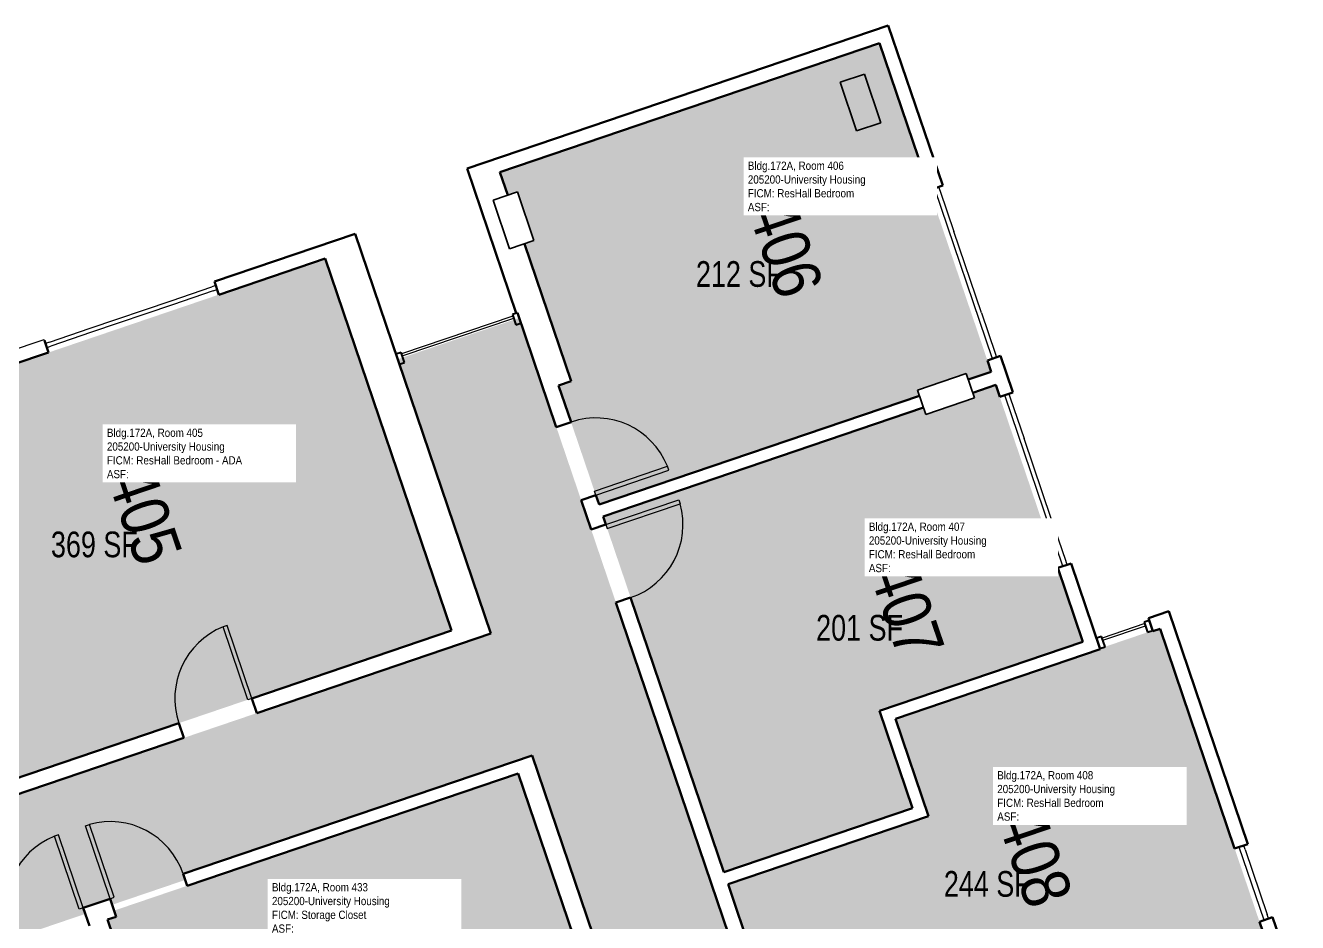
# Model space of a CAD drawing. Header units: inches. Extents: x 69231989 to 69233852, y 27661192 to 27663777.
# Drawn here: x 69232439 to 69233032, y 27663358 to 27663777 of the extents above; entities that cross this region are included whole.
import ezdxf
from ezdxf.enums import TextEntityAlignment as Align

# ---------------------------------------------------------------- set-up
doc = ezdxf.new("R2010")
doc.units = ezdxf.units.IN
doc.header["$LTSCALE"] = 100
doc.header["$MEASUREMENT"] = 0
for name, color, linetype in [('A-COLS', 5, 'CONTINUOUS'), ('A-DOOR', 2, 'CONTINUOUS'), ('A-GLAZ', 1, 'CONTINUOUS'), ('A-IDEN-RNUM', 7, 'CONTINUOUS'), ('A-IDEN-SNUM', 4, 'CONTINUOUS'), ('A-IDEN-VNUM', 4, 'CONTINUOUS'), ('A-WALL', 5, 'CONTINUOUS'), ('AREA-TEXT', 3, 'CONTINUOUS'), ('Rooms-Category-Color', 7, 'CONTINUOUS'), ('Rooms-College-Color', 7, 'CONTINUOUS'), ('Rooms-Department-Color', 7, 'CONTINUOUS'), ('Rooms-Division-Color', 7, 'CONTINUOUS'), ('Rooms-Information', 7, 'CONTINUOUS')]:
    doc.layers.add(name, color=color, linetype=linetype)
doc.styles.add('CP_AREA', font='arial.ttf', dxfattribs={"height": 15})
doc.styles.add('CP_ROOMSNUMBER', font='arial.ttf', dxfattribs={"height": 1})
doc.styles.add('CP_ROOMVNUMBER', font='arial.ttf', dxfattribs={"width": 0.85, "height": 0.075})

msp = doc.modelspace()

# ---------------------------------------------------------------- hatches: boundary and pattern name
at = {"layer": 'Rooms-Category-Color', "true_color": 0x728ef3}
for points in [[(69232660.1, 27663708.28), (69232663.76, 27663697.51), (69232668.26, 27663699.03), (69232675.98, 27663676.31), (69232671.48, 27663674.78), (69232693.29, 27663610.59), (69232687.49, 27663608.62), (69232706.35, 27663553.09), (69232855.89, 27663603.89), (69232855.95, 27663603.91), (69232855.07, 27663606.51), (69232877.73, 27663614.21), (69232878.68, 27663611.43), (69232889.39, 27663615.07), (69232837.28, 27663768.46)], [(69232363.13, 27663401.06), (69232637.43, 27663494.24), (69232578.45, 27663667.87), (69232304.15, 27663574.7)], [(69232837.28, 27663456.77), (69232932.2, 27663489.02), (69232891.48, 27663608.91), (69232880.77, 27663605.28), (69232881.59, 27663602.85), (69232858.87, 27663595.13), (69232857.78, 27663598.32), (69232708.24, 27663547.53), (69232764.66, 27663381.41), (69232852.72, 27663411.32)], [(69232956.6, 27663307.4), (69232955.68, 27663310.12), (69232978.4, 27663317.84), (69232979.33, 27663315.12), (69232993.11, 27663319.8), (69233024.12, 27663330.34), (69232968.18, 27663495.03), (69232964.87, 27663493.91), (69232964.75, 27663494.26), (69232940.13, 27663485.9), (69232940.25, 27663485.54), (69232844.73, 27663453.1), (69232860.17, 27663407.65), (69232766.55, 27663375.85), (69232807.06, 27663256.6)], [(69232629.76, 27663222.02), (69232606.84, 27663289.48), (69232704.25, 27663322.57), (69232668.58, 27663427.59), (69232480.03, 27663363.55), (69232481, 27663360.7), (69232476.98, 27663359.34), (69232534.6, 27663189.69)]]:
    msp.add_hatch(color=171, dxfattribs=at).paths.add_polyline_path(points)
at = {"layer": 'Rooms-Category-Color', "true_color": 0xadadad}
msp.add_hatch(color=253, dxfattribs=at).paths.add_polyline_path([(69232956.36, 27662607.97), (69233013.17, 27662627.27), (69232952.16, 27662806.88), (69232902.03, 27662954.47), (69232859.21, 27663080.52), (69232801.14, 27663251.49), (69232758.74, 27663376.3), (69232700.43, 27663547.98), (69232680.62, 27663606.28), (69232669.11, 27663640.18), (69232612.35, 27663620.9), (69232655.85, 27663492.84), (69232641.95, 27663488.11), (69232363.27, 27663393.46), (69232349.37, 27663388.73), (69232305.87, 27663516.8), (69232249.67, 27663497.71), (69232249.05, 27663497.5), (69232258.02, 27663471.1), (69232260.83, 27663462.82), (69232280.89, 27663403.76), (69232282.26, 27663399.73), (69232282.28, 27663399.67), (69232330.81, 27663256.82), (69232381.34, 27663108.04), (69232431.48, 27662960.45), (69232465.09, 27662861.49), (69232521.9, 27662880.79), (69232520.16, 27662885.91), (69232501.99, 27662939.41), (69232497.33, 27662953.14), (69232429.12, 27663153.93), (69232370.57, 27663326.3), (69232368.66, 27663331.92), (69232431.51, 27663353.27), (69232432.48, 27663350.43), (69232466.56, 27663362.01), (69232465.6, 27663364.85), (69232478.14, 27663369.11), (69232479.11, 27663366.27), (69232513.2, 27663377.85), (69232512.23, 27663380.69), (69232571.77, 27663400.91), (69232669.47, 27663434.1), (69232675.09, 27663436.01), (69232722.34, 27663296.9), (69232719.5, 27663295.93), (69232731.81, 27663259.72), (69232734.65, 27663260.68), (69232735.57, 27663257.96), (69232804.24, 27663055.8), (69232814.09, 27663026.81), (69232832.84, 27662971.59), (69232834.54, 27662966.6), (69232835.71, 27662963.16), (69232845.03, 27662935.71), (69232895.98, 27662785.73), (69232893.14, 27662784.76), (69232905.8, 27662747.48), (69232908.64, 27662748.44), (69232914.49, 27662731.23), (69232923.33, 27662705.2), (69232924.49, 27662701.77), (69232924.51, 27662701.71), (69232951.19, 27662623.18)])
at = {"layer": 'Rooms-College-Color', "true_color": 0xadadad}
for points in [[(69232660.1, 27663708.28), (69232663.76, 27663697.51), (69232668.26, 27663699.03), (69232675.98, 27663676.31), (69232671.48, 27663674.78), (69232693.29, 27663610.59), (69232687.49, 27663608.62), (69232706.35, 27663553.09), (69232855.89, 27663603.89), (69232855.95, 27663603.91), (69232855.07, 27663606.51), (69232877.73, 27663614.21), (69232878.68, 27663611.43), (69232889.39, 27663615.07), (69232837.28, 27663768.46)], [(69232363.13, 27663401.06), (69232637.43, 27663494.24), (69232578.45, 27663667.87), (69232304.15, 27663574.7)], [(69232956.36, 27662607.97), (69233013.17, 27662627.27), (69232952.16, 27662806.88), (69232902.03, 27662954.47), (69232859.21, 27663080.52), (69232801.14, 27663251.49), (69232758.74, 27663376.3), (69232700.43, 27663547.98), (69232680.62, 27663606.28), (69232669.11, 27663640.18), (69232612.35, 27663620.9), (69232655.85, 27663492.84), (69232641.95, 27663488.11), (69232363.27, 27663393.46), (69232349.37, 27663388.73), (69232305.87, 27663516.8), (69232249.67, 27663497.71), (69232249.05, 27663497.5), (69232258.02, 27663471.1), (69232260.83, 27663462.82), (69232280.89, 27663403.76), (69232282.26, 27663399.73), (69232282.28, 27663399.67), (69232330.81, 27663256.82), (69232381.34, 27663108.04), (69232431.48, 27662960.45), (69232465.09, 27662861.49), (69232521.9, 27662880.79), (69232520.16, 27662885.91), (69232501.99, 27662939.41), (69232497.33, 27662953.14), (69232429.12, 27663153.93), (69232370.57, 27663326.3), (69232368.66, 27663331.92), (69232431.51, 27663353.27), (69232432.48, 27663350.43), (69232466.56, 27663362.01), (69232465.6, 27663364.85), (69232478.14, 27663369.11), (69232479.11, 27663366.27), (69232513.2, 27663377.85), (69232512.23, 27663380.69), (69232571.77, 27663400.91), (69232669.47, 27663434.1), (69232675.09, 27663436.01), (69232722.34, 27663296.9), (69232719.5, 27663295.93), (69232731.81, 27663259.72), (69232734.65, 27663260.68), (69232735.57, 27663257.96), (69232804.24, 27663055.8), (69232814.09, 27663026.81), (69232832.84, 27662971.59), (69232834.54, 27662966.6), (69232835.71, 27662963.16), (69232845.03, 27662935.71), (69232895.98, 27662785.73), (69232893.14, 27662784.76), (69232905.8, 27662747.48), (69232908.64, 27662748.44), (69232914.49, 27662731.23), (69232923.33, 27662705.2), (69232924.49, 27662701.77), (69232924.51, 27662701.71), (69232951.19, 27662623.18)], [(69232837.28, 27663456.77), (69232932.2, 27663489.02), (69232891.48, 27663608.91), (69232880.77, 27663605.28), (69232881.59, 27663602.85), (69232858.87, 27663595.13), (69232857.78, 27663598.32), (69232708.24, 27663547.53), (69232764.66, 27663381.41), (69232852.72, 27663411.32)], [(69232956.6, 27663307.4), (69232955.68, 27663310.12), (69232978.4, 27663317.84), (69232979.33, 27663315.12), (69232993.11, 27663319.8), (69233024.12, 27663330.34), (69232968.18, 27663495.03), (69232964.87, 27663493.91), (69232964.75, 27663494.26), (69232940.13, 27663485.9), (69232940.25, 27663485.54), (69232844.73, 27663453.1), (69232860.17, 27663407.65), (69232766.55, 27663375.85), (69232807.06, 27663256.6)], [(69232629.76, 27663222.02), (69232606.84, 27663289.48), (69232704.25, 27663322.57), (69232668.58, 27663427.59), (69232480.03, 27663363.55), (69232481, 27663360.7), (69232476.98, 27663359.34), (69232534.6, 27663189.69)]]:
    msp.add_hatch(color=253, dxfattribs=at).paths.add_polyline_path(points)
at = {"layer": 'Rooms-Department-Color', "true_color": 0x604aed}
for points in [[(69232660.1, 27663708.28), (69232663.76, 27663697.51), (69232668.26, 27663699.03), (69232675.98, 27663676.31), (69232671.48, 27663674.78), (69232693.29, 27663610.59), (69232687.49, 27663608.62), (69232706.35, 27663553.09), (69232855.89, 27663603.89), (69232855.95, 27663603.91), (69232855.07, 27663606.51), (69232877.73, 27663614.21), (69232878.68, 27663611.43), (69232889.39, 27663615.07), (69232837.28, 27663768.46)], [(69232363.13, 27663401.06), (69232637.43, 27663494.24), (69232578.45, 27663667.87), (69232304.15, 27663574.7)], [(69232837.28, 27663456.77), (69232932.2, 27663489.02), (69232891.48, 27663608.91), (69232880.77, 27663605.28), (69232881.59, 27663602.85), (69232858.87, 27663595.13), (69232857.78, 27663598.32), (69232708.24, 27663547.53), (69232764.66, 27663381.41), (69232852.72, 27663411.32)], [(69232956.6, 27663307.4), (69232955.68, 27663310.12), (69232978.4, 27663317.84), (69232979.33, 27663315.12), (69232993.11, 27663319.8), (69233024.12, 27663330.34), (69232968.18, 27663495.03), (69232964.87, 27663493.91), (69232964.75, 27663494.26), (69232940.13, 27663485.9), (69232940.25, 27663485.54), (69232844.73, 27663453.1), (69232860.17, 27663407.65), (69232766.55, 27663375.85), (69232807.06, 27663256.6)], [(69232629.76, 27663222.02), (69232606.84, 27663289.48), (69232704.25, 27663322.57), (69232668.58, 27663427.59), (69232480.03, 27663363.55), (69232481, 27663360.7), (69232476.98, 27663359.34), (69232534.6, 27663189.69)]]:
    msp.add_hatch(color=173, dxfattribs=at).paths.add_polyline_path(points)
at = {"layer": 'Rooms-Department-Color', "true_color": 0xacacac}
msp.add_hatch(color=253, dxfattribs=at).paths.add_polyline_path([(69232956.36, 27662607.97), (69233013.17, 27662627.27), (69232952.16, 27662806.88), (69232902.03, 27662954.47), (69232859.21, 27663080.52), (69232801.14, 27663251.49), (69232758.74, 27663376.3), (69232700.43, 27663547.98), (69232680.62, 27663606.28), (69232669.11, 27663640.18), (69232612.35, 27663620.9), (69232655.85, 27663492.84), (69232641.95, 27663488.11), (69232363.27, 27663393.46), (69232349.37, 27663388.73), (69232305.87, 27663516.8), (69232249.67, 27663497.71), (69232249.05, 27663497.5), (69232258.02, 27663471.1), (69232260.83, 27663462.82), (69232280.89, 27663403.76), (69232282.26, 27663399.73), (69232282.28, 27663399.67), (69232330.81, 27663256.82), (69232381.34, 27663108.04), (69232431.48, 27662960.45), (69232465.09, 27662861.49), (69232521.9, 27662880.79), (69232520.16, 27662885.91), (69232501.99, 27662939.41), (69232497.33, 27662953.14), (69232429.12, 27663153.93), (69232370.57, 27663326.3), (69232368.66, 27663331.92), (69232431.51, 27663353.27), (69232432.48, 27663350.43), (69232466.56, 27663362.01), (69232465.6, 27663364.85), (69232478.14, 27663369.11), (69232479.11, 27663366.27), (69232513.2, 27663377.85), (69232512.23, 27663380.69), (69232571.77, 27663400.91), (69232669.47, 27663434.1), (69232675.09, 27663436.01), (69232722.34, 27663296.9), (69232719.5, 27663295.93), (69232731.81, 27663259.72), (69232734.65, 27663260.68), (69232735.57, 27663257.96), (69232804.24, 27663055.8), (69232814.09, 27663026.81), (69232832.84, 27662971.59), (69232834.54, 27662966.6), (69232835.71, 27662963.16), (69232845.03, 27662935.71), (69232895.98, 27662785.73), (69232893.14, 27662784.76), (69232905.8, 27662747.48), (69232908.64, 27662748.44), (69232914.49, 27662731.23), (69232923.33, 27662705.2), (69232924.49, 27662701.77), (69232924.51, 27662701.71), (69232951.19, 27662623.18)])
at = {"layer": 'Rooms-Division-Color', "true_color": 0x604aed}
for points in [[(69232660.1, 27663708.28), (69232663.76, 27663697.51), (69232668.26, 27663699.03), (69232675.98, 27663676.31), (69232671.48, 27663674.78), (69232693.29, 27663610.59), (69232687.49, 27663608.62), (69232706.35, 27663553.09), (69232855.89, 27663603.89), (69232855.95, 27663603.91), (69232855.07, 27663606.51), (69232877.73, 27663614.21), (69232878.68, 27663611.43), (69232889.39, 27663615.07), (69232837.28, 27663768.46)], [(69232363.13, 27663401.06), (69232637.43, 27663494.24), (69232578.45, 27663667.87), (69232304.15, 27663574.7)], [(69232837.28, 27663456.77), (69232932.2, 27663489.02), (69232891.48, 27663608.91), (69232880.77, 27663605.28), (69232881.59, 27663602.85), (69232858.87, 27663595.13), (69232857.78, 27663598.32), (69232708.24, 27663547.53), (69232764.66, 27663381.41), (69232852.72, 27663411.32)], [(69232956.6, 27663307.4), (69232955.68, 27663310.12), (69232978.4, 27663317.84), (69232979.33, 27663315.12), (69232993.11, 27663319.8), (69233024.12, 27663330.34), (69232968.18, 27663495.03), (69232964.87, 27663493.91), (69232964.75, 27663494.26), (69232940.13, 27663485.9), (69232940.25, 27663485.54), (69232844.73, 27663453.1), (69232860.17, 27663407.65), (69232766.55, 27663375.85), (69232807.06, 27663256.6)], [(69232629.76, 27663222.02), (69232606.84, 27663289.48), (69232704.25, 27663322.57), (69232668.58, 27663427.59), (69232480.03, 27663363.55), (69232481, 27663360.7), (69232476.98, 27663359.34), (69232534.6, 27663189.69)]]:
    msp.add_hatch(color=173, dxfattribs=at).paths.add_polyline_path(points)
at = {"layer": 'Rooms-Division-Color', "true_color": 0xadadad}
msp.add_hatch(color=253, dxfattribs=at).paths.add_polyline_path([(69232956.36, 27662607.97), (69233013.17, 27662627.27), (69232952.16, 27662806.88), (69232902.03, 27662954.47), (69232859.21, 27663080.52), (69232801.14, 27663251.49), (69232758.74, 27663376.3), (69232700.43, 27663547.98), (69232680.62, 27663606.28), (69232669.11, 27663640.18), (69232612.35, 27663620.9), (69232655.85, 27663492.84), (69232641.95, 27663488.11), (69232363.27, 27663393.46), (69232349.37, 27663388.73), (69232305.87, 27663516.8), (69232249.67, 27663497.71), (69232249.05, 27663497.5), (69232258.02, 27663471.1), (69232260.83, 27663462.82), (69232280.89, 27663403.76), (69232282.26, 27663399.73), (69232282.28, 27663399.67), (69232330.81, 27663256.82), (69232381.34, 27663108.04), (69232431.48, 27662960.45), (69232465.09, 27662861.49), (69232521.9, 27662880.79), (69232520.16, 27662885.91), (69232501.99, 27662939.41), (69232497.33, 27662953.14), (69232429.12, 27663153.93), (69232370.57, 27663326.3), (69232368.66, 27663331.92), (69232431.51, 27663353.27), (69232432.48, 27663350.43), (69232466.56, 27663362.01), (69232465.6, 27663364.85), (69232478.14, 27663369.11), (69232479.11, 27663366.27), (69232513.2, 27663377.85), (69232512.23, 27663380.69), (69232571.77, 27663400.91), (69232669.47, 27663434.1), (69232675.09, 27663436.01), (69232722.34, 27663296.9), (69232719.5, 27663295.93), (69232731.81, 27663259.72), (69232734.65, 27663260.68), (69232735.57, 27663257.96), (69232804.24, 27663055.8), (69232814.09, 27663026.81), (69232832.84, 27662971.59), (69232834.54, 27662966.6), (69232835.71, 27662963.16), (69232845.03, 27662935.71), (69232895.98, 27662785.73), (69232893.14, 27662784.76), (69232905.8, 27662747.48), (69232908.64, 27662748.44), (69232914.49, 27662731.23), (69232923.33, 27662705.2), (69232924.49, 27662701.77), (69232924.51, 27662701.71), (69232951.19, 27662623.18)])

# ---------------------------------------------------------------- linework, layer by layer
at = {"layer": 'A-COLS', "lineweight": 35}
for p, q in [((69232818.81, 27663750.17), (69232830.17, 27663754.03)), ((69232830.17, 27663754.03), (69232837.89, 27663731.31)), ((69232826.53, 27663727.45), (69232818.81, 27663750.17)), ((69232837.89, 27663731.31), (69232826.53, 27663727.45)), ((69232656.9, 27663695.17), (69232668.26, 27663699.03)), ((69232668.26, 27663699.03), (69232675.98, 27663676.31)), ((69232664.62, 27663672.45), (69232656.9, 27663695.17)), ((69232675.98, 27663676.31), (69232664.62, 27663672.45)), ((69232855.01, 27663606.49), (69232877.73, 27663614.21)), ((69232877.73, 27663614.21), (69232881.59, 27663602.85)), ((69232858.87, 27663595.13), (69232855.01, 27663606.49)), ((69232881.59, 27663602.85), (69232858.87, 27663595.13))]:
    msp.add_line(p, q, dxfattribs=at)
at = {"layer": 'A-DOOR'}
for p, q in [((69232704.21, 27663559.38), (69232738.24, 27663570.94)), ((69232704.85, 27663557.49), (69232738.89, 27663569.05)), ((69232738.89, 27663569.05), (69232738.24, 27663570.94)), ((69232704.85, 27663557.49), (69232704.21, 27663559.38)), ((69232709.52, 27663543.76), (69232743.55, 27663555.32)), ((69232710.16, 27663541.86), (69232744.19, 27663553.42)), ((69232743.55, 27663555.32), (69232744.19, 27663553.42)), ((69232709.52, 27663543.76), (69232710.16, 27663541.86)), ((69232532.78, 27663496.65), (69232530.88, 27663496.01)), ((69232544.34, 27663462.62), (69232532.78, 27663496.65)), ((69232542.44, 27663461.97), (69232530.88, 27663496.01)), ((69232544.34, 27663462.62), (69232542.44, 27663461.97)), ((69232466.58, 27663403.14), (69232468.48, 27663403.79)), ((69232478.14, 27663369.11), (69232466.58, 27663403.14)), ((69232480.04, 27663369.75), (69232468.48, 27663403.79)), ((69232454.04, 27663398.88), (69232452.14, 27663398.24)), ((69232463.71, 27663364.2), (69232452.14, 27663398.24)), ((69232465.6, 27663364.85), (69232454.04, 27663398.88)), ((69232478.14, 27663369.11), (69232480.04, 27663369.75)), ((69232465.6, 27663364.85), (69232463.71, 27663364.2))]:
    msp.add_line(p, q, dxfattribs=at)
at = {"layer": 'A-DOOR', "lineweight": 25}
for centre, start, end in [((69232704.85, 27663557.49), 21.94606, 108.76132), ((69232709.52, 27663543.76), 288.76132, 15.57658), ((69232544.34, 27663462.62), 111.94606, 198.76132), ((69232478.14, 27663369.11), 18.76132, 105.57658), ((69232465.6, 27663364.85), 111.94606, 198.76132)]:
    msp.add_arc(centre, 36, start, end, dxfattribs=at)
at = {"layer": 'A-GLAZ'}
for p, q in [((69232863.04, 27663700.42), (69232862.95, 27663700.68)), ((69232889.97, 27663621.14), (69232863.04, 27663700.42)), ((69232864.84, 27663701.32), (69232865.49, 27663699.42)), ((69232865.49, 27663699.42), (69232871.92, 27663680.49)), ((69232884.78, 27663642.61), (69232871.92, 27663680.49)), ((69232506.64, 27663648.23), (69232525.57, 27663654.66)), ((69232526.22, 27663652.77), (69232507.28, 27663646.33)), ((69232527.47, 27663655.3), (69232525.57, 27663654.66)), ((69232526.22, 27663652.77), (69232528.11, 27663653.41)), ((69232468.76, 27663635.36), (69232506.64, 27663648.23)), ((69232507.28, 27663646.33), (69232469.41, 27663633.47)), ((69232666.18, 27663641.03), (69232614.16, 27663623.36)), ((69232614.48, 27663622.42), (69232666.5, 27663640.09)), ((69232884.78, 27663642.61), (69232891.22, 27663623.68)), ((69232449.82, 27663628.93), (69232468.76, 27663635.36)), ((69232469.41, 27663633.47), (69232450.47, 27663627.04)), ((69232449.82, 27663628.93), (69232447.93, 27663628.29)), ((69232448.57, 27663626.39), (69232450.47, 27663627.04)), ((69232891.22, 27663623.68), (69232891.86, 27663621.78)), ((69232895.92, 27663603.6), (69232895.76, 27663604.09)), ((69232922.85, 27663524.32), (69232895.92, 27663603.6)), ((69232897.65, 27663604.74), (69232898.29, 27663602.84)), ((69232898.29, 27663602.84), (69232904.73, 27663583.91)), ((69232917.59, 27663546.03), (69232904.73, 27663583.91)), ((69232917.59, 27663546.03), (69232924.02, 27663527.1)), ((69232924.02, 27663527.1), (69232924.75, 27663524.96)), ((69232961.01, 27663497.48), (69232941.13, 27663490.73)), ((69232941.45, 27663489.78), (69232961.33, 27663496.54)), ((69232961.33, 27663496.54), (69232961.01, 27663497.48)), ((69232941.13, 27663490.73), (69232941.45, 27663489.78)), ((69233016.79, 27663359.06), (69233005.14, 27663393.23)), ((69233007.91, 27663392.06), (69233007.27, 27663393.95)), ((69233007.91, 27663392.06), (69233018.21, 27663361.75)), ((69233018.85, 27663359.86), (69233018.21, 27663361.75))]:
    msp.add_line(p, q, dxfattribs=at)
at = {"layer": 'A-GLAZ', "lineweight": 40}
for p, q in [((69232668.3, 27663642.55), (69232665.94, 27663641.74)), ((69232665.94, 27663641.74), (69232667.54, 27663637.01)), ((69232667.54, 27663637.01), (69232669.91, 27663637.81)), ((69232940.89, 27663491.44), (69232938.52, 27663490.63)), ((69232938.52, 27663490.63), (69232940.13, 27663485.9)), ((69232942.5, 27663486.7), (69232940.89, 27663491.44)), ((69232940.13, 27663485.9), (69232942.5, 27663486.7))]:
    msp.add_line(p, q, dxfattribs=at)
at = {"layer": 'A-GLAZ', "lineweight": 40, "extrusion": (0, 0, -1)}
for p, q in [((69232613.92, 27663624.07), (69232611.55, 27663623.27)), ((69232615.53, 27663619.34), (69232613.92, 27663624.07)), ((69232613.16, 27663618.53), (69232615.53, 27663619.34)), ((69232963.14, 27663499), (69232960.77, 27663498.19)), ((69232960.77, 27663498.19), (69232962.38, 27663493.46)), ((69232964.75, 27663494.26), (69232963.14, 27663499)), ((69232962.38, 27663493.46), (69232964.75, 27663494.26))]:
    msp.add_line(p, q, dxfattribs=at)
at = {"layer": 'A-WALL', "lineweight": 50}
for p, q in [((69232841.35, 27663776.71), (69232644.76, 27663709.93)), ((69232866.74, 27663701.96), (69232841.35, 27663776.71)), ((69232660.1, 27663708.28), (69232837.28, 27663768.46)), ((69232837.28, 27663768.46), (69232860.58, 27663699.87)), ((69232644.76, 27663709.93), (69232667.71, 27663642.35)), ((69232663.76, 27663697.51), (69232660.1, 27663708.28)), ((69232860.58, 27663699.87), (69232866.74, 27663701.96)), ((69232592.45, 27663679.49), (69232526.82, 27663657.2)), ((69232655.85, 27663492.84), (69232592.45, 27663679.49)), ((69232693.29, 27663610.59), (69232671.48, 27663674.78)), ((69232528.91, 27663651.04), (69232578.45, 27663667.87)), ((69232578.45, 27663667.87), (69232637.43, 27663494.24)), ((69232526.82, 27663657.2), (69232528.91, 27663651.04)), ((69232668.3, 27663642.55), (69232686.41, 27663589.24)), ((69232449.38, 27663624.03), (69232447.47, 27663629.65)), ((69232432.33, 27663618.24), (69232449.38, 27663624.03)), ((69232893.75, 27663622.43), (69232887.6, 27663620.33)), ((69232899.34, 27663605.97), (69232893.75, 27663622.43)), ((69232889.39, 27663615.07), (69232878.68, 27663611.43)), ((69232887.6, 27663620.33), (69232889.39, 27663615.07)), ((69232687.49, 27663608.62), (69232693.29, 27663610.59)), ((69232693.27, 27663591.57), (69232687.49, 27663608.62)), ((69232855.89, 27663603.89), (69232706.35, 27663553.09)), ((69232880.77, 27663605.28), (69232891.48, 27663608.91)), ((69232891.48, 27663608.91), (69232893.39, 27663603.29)), ((69232893.39, 27663603.29), (69232899.54, 27663605.38)), ((69232899.54, 27663605.38), (69232899.34, 27663605.97)), ((69232708.24, 27663547.53), (69232857.78, 27663598.32)), ((69232686.41, 27663589.24), (69232693.27, 27663591.57)), ((69232704.85, 27663557.49), (69232697.99, 27663555.15)), ((69232706.35, 27663553.09), (69232704.85, 27663557.49)), ((69232697.99, 27663555.15), (69232702.65, 27663541.42)), ((69232702.65, 27663541.42), (69232709.52, 27663543.76)), ((69232709.52, 27663543.76), (69232708.24, 27663547.53)), ((69232926.64, 27663525.61), (69232920.49, 27663523.52)), ((69232920.49, 27663523.52), (69232932.2, 27663489.02)), ((69232940.25, 27663485.54), (69232926.64, 27663525.61)), ((69232721.1, 27663509.67), (69232714.23, 27663507.34)), ((69232764.66, 27663381.41), (69232721.1, 27663509.67)), ((69232714.23, 27663507.34), (69232787.35, 27663292.09)), ((69232972.25, 27663503.28), (69232962.78, 27663500.06)), ((69233009.16, 27663394.6), (69232972.25, 27663503.28)), ((69232962.78, 27663500.06), (69232964.87, 27663493.91)), ((69232637.43, 27663494.24), (69232544.34, 27663462.62)), ((69232546.67, 27663455.75), (69232655.85, 27663492.84)), ((69232964.87, 27663493.91), (69232968.18, 27663495.03)), ((69232968.18, 27663495.03), (69233002.99, 27663392.56)), ((69232932.2, 27663489.02), (69232837.28, 27663456.77)), ((69232844.73, 27663453.1), (69232940.25, 27663485.54)), ((69232544.34, 27663462.62), (69232546.67, 27663455.75)), ((69232837.28, 27663456.77), (69232852.72, 27663411.32)), ((69232510.25, 27663451.04), (69232363.13, 27663401.06)), ((69232512.58, 27663444.17), (69232510.25, 27663451.04)), ((69232860.17, 27663407.65), (69232844.73, 27663453.1)), ((69232349.37, 27663388.73), (69232512.58, 27663444.17)), ((69232675.09, 27663436.01), (69232512.23, 27663380.69)), ((69232722.71, 27663295.83), (69232675.09, 27663436.01)), ((69232514.12, 27663375.12), (69232668.58, 27663427.59)), ((69232668.58, 27663427.59), (69232704.25, 27663322.57)), ((69232852.72, 27663411.32), (69232764.66, 27663381.41)), ((69232766.55, 27663375.85), (69232860.17, 27663407.65)), ((69233003.01, 27663392.51), (69233009.16, 27663394.6)), ((69232514.12, 27663375.12), (69232512.23, 27663380.69)), ((69232794.21, 27663294.42), (69232766.55, 27663375.85)), ((69232478.14, 27663369.11), (69232465.6, 27663364.85)), ((69232481, 27663360.7), (69232478.14, 27663369.11)), ((69232465.6, 27663364.85), (69232468.45, 27663356.44)), ((69232476.98, 27663359.34), (69232481, 27663360.7)), ((69233020.74, 27663360.5), (69233014.63, 27663358.27)), ((69233032.37, 27663326.27), (69233020.74, 27663360.5)), ((69232534.6, 27663189.69), (69232476.98, 27663359.34)), ((69233014.63, 27663358.27), (69233024.12, 27663330.34))]:
    msp.add_line(p, q, dxfattribs=at)
at = {"layer": 'A-WALL'}
for p, q in [((69232430.24, 27663624.39), (69232447.3, 27663630.19)), ((69232447.3, 27663630.19), (69232447.47, 27663629.65))]:
    msp.add_line(p, q, dxfattribs=at)

# ---------------------------------------------------------------- texts
at = {"layer": 'A-IDEN-RNUM', "style": 'CP_ROOMSNUMBER'}
for s, p in [('0406-00', (69232775.8, 27663689.96)), ('0405-00', (69232476.65, 27663565.31)), ('0407-00', (69232832.29, 27663521.46)), ('0408-00', (69232892.21, 27663405.45))]:
    msp.add_text(s, height=1, dxfattribs=at).set_placement(p)
at = {"layer": 'A-IDEN-SNUM', "style": 'CP_ROOMSNUMBER'}
for s, p in [('172A040600', (69232775.8, 27663689.96)), ('172A040500', (69232476.65, 27663565.31)), ('172A040700', (69232832.29, 27663521.46)), ('172A040800', (69232892.21, 27663405.45))]:
    msp.add_text(s, height=1, dxfattribs=at).set_placement(p)
at = {"layer": 'A-IDEN-VNUM', "style": 'CP_ROOMVNUMBER', "width": 0.85}
for s, p in [('406', (69232775.8, 27663689.96)), ('405', (69232476.65, 27663565.31)), ('407', (69232832.29, 27663521.46)), ('408', (69232892.21, 27663405.45))]:
    msp.add_text(s, height=22.5, rotation=288.76132, dxfattribs=at).set_placement(p)
at = {"layer": 'AREA-TEXT', "style": 'CP_AREA', "width": 0.75}
for s, p in [('212 SF', (69232771.85, 27663660.69)), ('369 SF', (69232470.79, 27663534.47)), ('201 SF', (69232827.94, 27663495.55)), ('244 SF', (69232887.56, 27663376))]:
    msp.add_text(s, height=12, dxfattribs=at).set_placement(p, align=Align.MIDDLE_CENTER)

# ---------------------------------------------------------------- next in the draw order: texts
at = {"layer": 'Rooms-Information', "char_height": 3.8571, "width": 86.4, "attachment_point": 7, "style": 'CP_ROOMVNUMBER', "bg_fill": 3, "box_fill_scale": 1.5, "bg_fill_color": 256, "bg_fill_true_color": 13158600, "bg_fill_transparency": 0}
for s, insert in [('Bldg.172A, Room 406^M^J205200-University Housing^M^JFICM: ResHall Bedroom^M^JASF: ', (69232775.8, 27663689.96)), ('Bldg.172A, Room 405^M^J205200-University Housing^M^JFICM: ResHall Bedroom - ADA^M^JASF: ', (69232476.65, 27663565.31)), ('Bldg.172A, Room 407^M^J205200-University Housing^M^JFICM: ResHall Bedroom^M^JASF: ', (69232832.29, 27663521.46)), ('Bldg.172A, Room 408^M^J205200-University Housing^M^JFICM: ResHall Bedroom^M^JASF: ', (69232892.21, 27663405.45)), ('Bldg.172A, Room 433^M^J205200-University Housing^M^JFICM: Storage Closet^M^JASF: ', (69232553.68, 27663353.17))]:
    msp.add_mtext(s, dxfattribs=dict(at, insert=insert))

doc.saveas('drawing.dxf')
